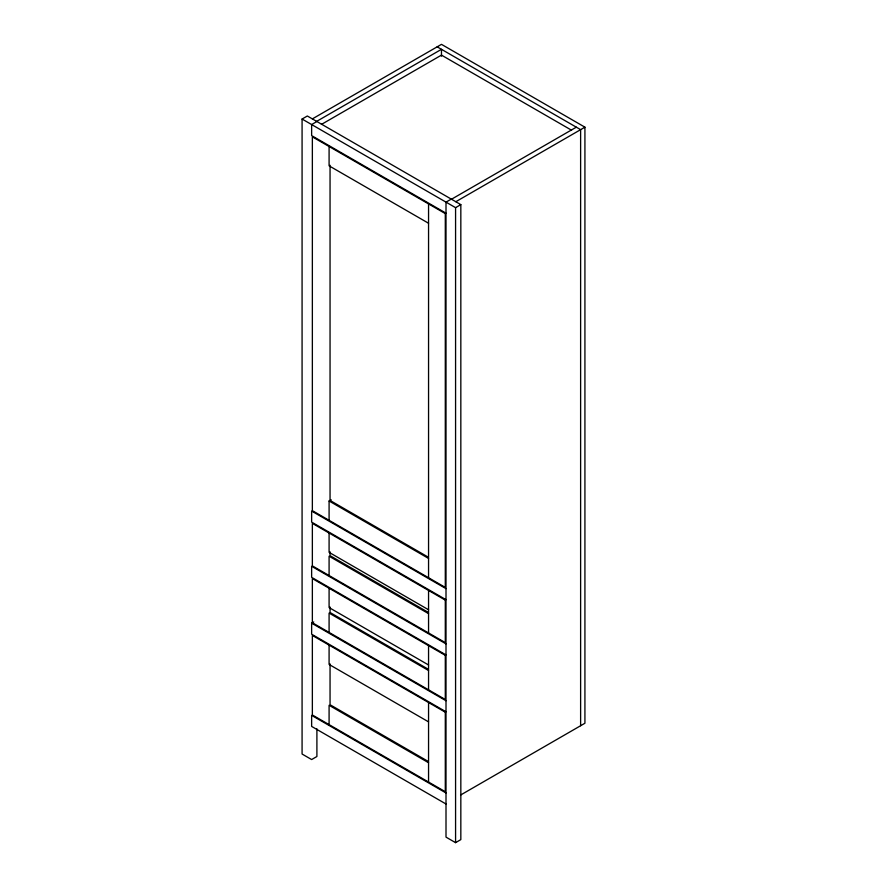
<?xml version="1.0" encoding="UTF-8"?>
<svg xmlns="http://www.w3.org/2000/svg" width="887" height="887" viewBox="0 0 887 887"><rect width="100%" height="100%" fill="white"/><g stroke="black" fill="none" stroke-linecap="round" stroke-linejoin="round"><path stroke-width="1.33" d="M316.903 728.848L316.903 756.511L311.636 759.549L302.079 754.028L302.079 119.035L307.334 115.997L460.83 204.62L460.83 839.612L455.574 842.65L446.006 837.128L446.006 202.136L451.272 199.098M312.357 118.891L441.471 44.35L584.921 127.174L584.921 723.249L460.619 795.018M316.659 121.375L441.471 49.317L441.471 56.236M316.903 121.519L311.636 124.557L311.636 135.6L446.006 213.179M321.46 124.402L441.471 55.116L571.55 130.212M451.505 199.231L576.317 127.174M455.818 201.715L584.921 127.174M302.079 119.035L455.574 207.658L460.83 204.62M329.088 520.325L329.088 501L331.195 499.78M446.006 711.784L311.636 634.205L311.636 623.162L313.743 621.953M437.169 46.834L580.619 129.657L580.619 725.732M428.554 223.247L329.088 165.825L329.088 146.499M428.31 557.18L330.053 500.445L330.053 165.27M329.088 501L428.554 558.422M446.006 588.646L311.636 511.067L311.636 522.11L446.006 599.69M428.554 609.768L329.088 552.346L329.088 533.02M428.31 612.396L330.053 555.661L330.053 551.792M428.554 613.638L329.088 556.216L329.088 575.541M446.006 643.873L311.636 566.294L311.636 577.337L446.006 654.916M428.554 664.984L329.088 607.562L329.088 588.236M428.31 669.264L330.053 612.529L330.053 607.007M428.554 670.505L329.088 613.083L329.088 632.409M311.636 623.162L446.006 700.741M428.554 721.863L329.088 664.441L329.088 645.115M428.31 761.478L330.053 704.744L330.053 663.886M428.554 762.72L329.088 705.298L329.088 724.624M446.006 792.956L311.636 715.377L311.636 726.42L446.006 803.999M455.574 207.658L455.574 842.65M428.554 203.921L428.554 577.747M428.554 590.443L428.554 632.963M428.554 645.658L428.554 689.842M428.554 702.537L428.554 782.046M445.296 213.59L312.357 136.842L312.357 510.657L445.296 587.405L445.296 213.59M445.296 600.111L312.357 523.363L312.357 565.873L445.296 642.62L445.296 600.111M445.296 655.327L312.357 578.579L312.357 622.752L445.296 699.499L445.296 655.327M445.296 712.194L312.357 635.447L312.357 714.966L445.296 791.714L445.296 712.194"/></g></svg>
